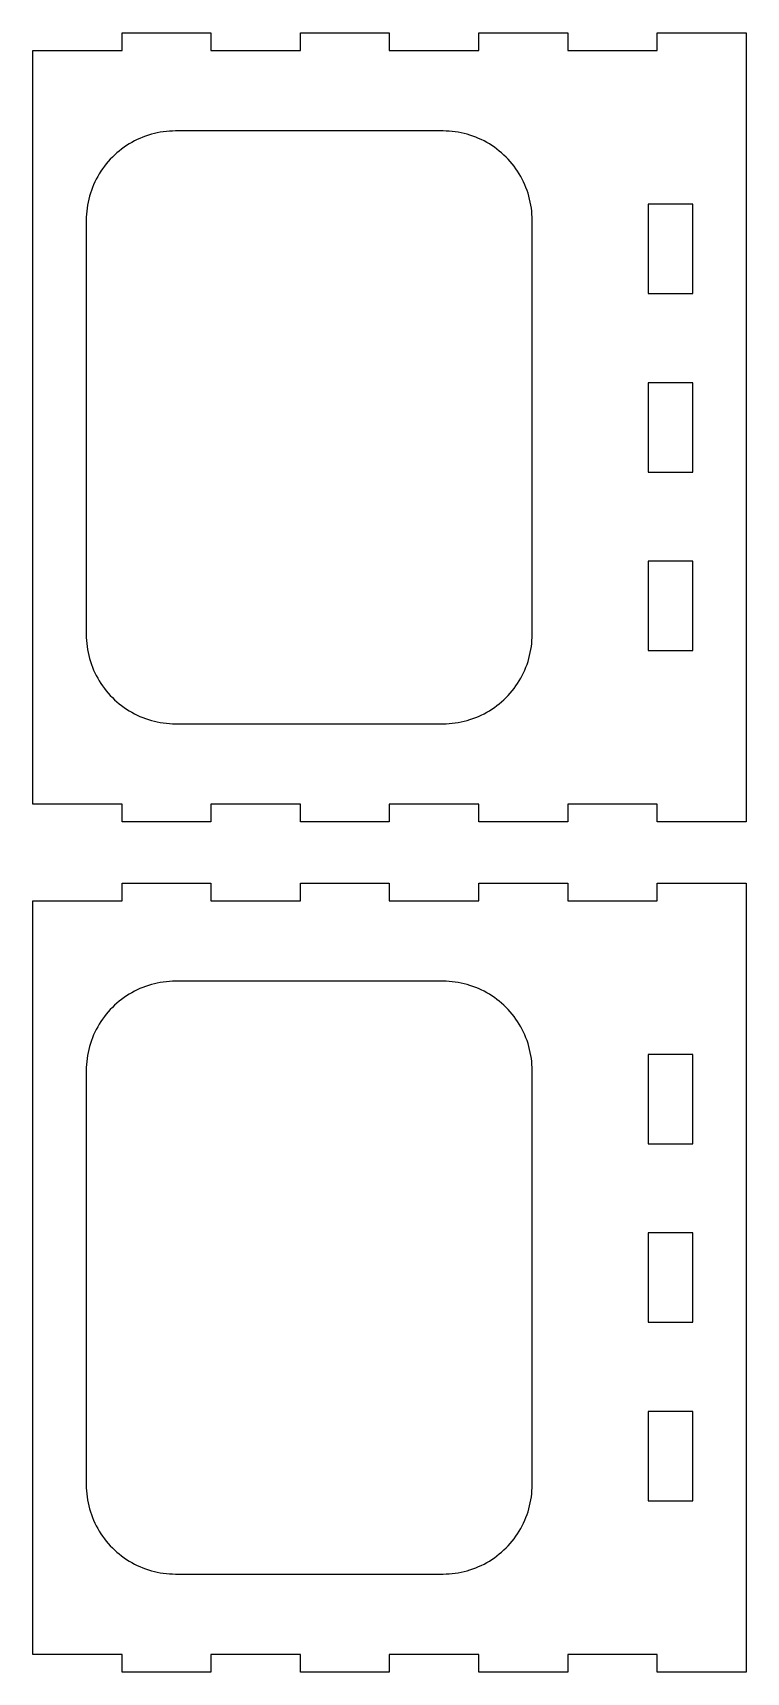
# Model space of a CAD drawing. Header units: millimetres. Extents: x -10 to 1222, y -4 to 914.
# Drawn here: x 822 to 1222, y -4 to 914 of the extents above; entities that cross this region are included whole.
import ezdxf

# ---------------------------------------------------------------- set-up
doc = ezdxf.new("R2010")
doc.units = ezdxf.units.MM
doc.header["$MEASUREMENT"] = 0
doc.layers.add('2D$cuna', color=18, linetype='Continuous', true_color=0x000000)
doc.layers.add('2D$cuna$Interiores', color=5, linetype='Continuous', true_color=0x0000ff)

msp = doc.modelspace()

# ---------------------------------------------------------------- linework, layer by layer
at = {"layer": '2D$cuna'}
for points in [[(1222.44, 903.785), (1222.44, 481.785), (1222.44, 471.785), (1172.54, 471.785), (1172.54, 481.785), (1122.34, 481.785), (1122.34, 471.785), (1072.54, 471.785), (1072.54, 481.785), (1022.34, 481.785), (1022.34, 471.785), (972.54, 471.785), (972.54, 481.785), (922.34, 481.785), (922.34, 471.785), (872.54, 471.785), (872.54, 481.785), (822.44, 481.785), (822.44, 903.785), (872.54, 903.785), (872.54, 913.785), (922.34, 913.785), (922.34, 903.785), (972.54, 903.785), (972.54, 913.785), (1022.34, 913.785), (1022.34, 903.785), (1072.54, 903.785), (1072.54, 913.785), (1122.34, 913.785), (1122.34, 903.785), (1172.54, 903.785), (1172.54, 913.785), (1222.44, 913.785), (1222.44, 903.785)], [(1222.44, 427.562), (1222.44, 5.562), (1222.44, -4.438), (1172.54, -4.438), (1172.54, 5.562), (1122.34, 5.562), (1122.34, -4.438), (1072.54, -4.438), (1072.54, 5.562), (1022.34, 5.562), (1022.34, -4.438), (972.54, -4.438), (972.54, 5.562), (922.34, 5.562), (922.34, -4.438), (872.54, -4.438), (872.54, 5.562), (822.44, 5.562), (822.44, 427.562), (872.54, 427.562), (872.54, 437.562), (922.34, 437.562), (922.34, 427.562), (972.54, 427.562), (972.54, 437.562), (1022.34, 437.562), (1022.34, 427.562), (1072.54, 427.562), (1072.54, 437.562), (1122.34, 437.562), (1122.34, 427.562), (1172.54, 427.562), (1172.54, 437.562), (1222.44, 437.562), (1222.44, 427.562)]]:
    msp.add_lwpolyline(points, dxfattribs=at)
at = {"layer": '2D$cuna$Interiores'}
for points in [[(902.44, 858.785), (900.733, 858.755), (899.028, 858.668), (897.327, 858.522), (895.632, 858.319), (893.945, 858.058), (892.268, 857.739), (890.602, 857.363), (888.95, 856.93), (887.315, 856.442), (885.696, 855.898), (884.098, 855.298), (882.52, 854.645), (880.966, 853.938), (879.437, 853.179), (877.935, 852.368), (876.461, 851.506), (875.018, 850.594), (873.606, 849.633), (872.229, 848.625), (870.886, 847.57), (869.58, 846.47), (868.313, 845.326), (867.085, 844.14), (865.899, 842.912), (864.755, 841.645), (863.655, 840.339), (862.6, 838.996), (861.592, 837.619), (860.631, 836.207), (859.719, 834.764), (858.857, 833.29), (858.046, 831.788), (857.287, 830.259), (856.58, 828.705), (855.926, 827.127), (855.327, 825.529), (854.783, 823.91), (854.294, 822.274), (853.862, 820.623), (853.486, 818.957), (853.167, 817.28), (852.906, 815.593), (852.702, 813.898), (852.557, 812.197), (852.469, 810.492), (852.44, 808.785)], [(1052.44, 858.785), (902.44, 858.785)], [(1102.44, 808.785), (1102.411, 810.492), (1102.324, 812.197), (1102.178, 813.898), (1101.975, 815.593), (1101.713, 817.28), (1101.395, 818.957), (1101.019, 820.623), (1100.586, 822.274), (1100.098, 823.91), (1099.553, 825.529), (1098.954, 827.127), (1098.301, 828.705), (1097.594, 830.259), (1096.835, 831.788), (1096.023, 833.29), (1095.161, 834.764), (1094.249, 836.207), (1093.289, 837.619), (1092.281, 838.996), (1091.226, 840.339), (1090.126, 841.645), (1088.982, 842.912), (1087.796, 844.14), (1086.568, 845.326), (1085.301, 846.47), (1083.995, 847.57), (1082.652, 848.625), (1081.274, 849.633), (1079.863, 850.594), (1078.42, 851.506), (1076.946, 852.368), (1075.444, 853.179), (1073.915, 853.938), (1072.36, 854.645), (1070.783, 855.298), (1069.184, 855.898), (1067.566, 856.442), (1065.93, 856.93), (1064.279, 857.363), (1062.613, 857.739), (1060.936, 858.058), (1059.249, 858.319), (1057.554, 858.522), (1055.852, 858.668), (1054.147, 858.755), (1052.44, 858.785)], [(1167.44, 767.785), (1192.44, 767.785), (1192.44, 817.785), (1167.44, 817.785), (1167.44, 767.785)], [(852.44, 808.785), (852.44, 576.785)], [(1102.44, 576.785), (1102.44, 808.785)], [(1167.44, 667.785), (1192.44, 667.785), (1192.44, 717.785), (1167.44, 717.785), (1167.44, 667.785)], [(1167.44, 567.785), (1192.44, 567.785), (1192.44, 617.785), (1167.44, 617.785), (1167.44, 567.785)], [(852.44, 576.785), (852.469, 575.078), (852.557, 573.372), (852.702, 571.671), (852.906, 569.976), (853.167, 568.289), (853.486, 566.612), (853.862, 564.946), (854.294, 563.295), (854.783, 561.659), (855.327, 560.041), (855.926, 558.442), (856.58, 556.865), (857.287, 555.31), (858.046, 553.781), (858.857, 552.279), (859.719, 550.805), (860.631, 549.362), (861.592, 547.951), (862.6, 546.573), (863.655, 545.23), (864.755, 543.924), (865.899, 542.657), (867.085, 541.429), (868.313, 540.243), (869.58, 539.099), (870.886, 537.999), (872.229, 536.944), (873.606, 535.936), (875.018, 534.975), (876.461, 534.064), (877.935, 533.202), (879.437, 532.39), (880.966, 531.631), (882.52, 530.924), (884.098, 530.271), (885.696, 529.672), (887.315, 529.127), (888.95, 528.639), (890.602, 528.206), (892.268, 527.83), (893.945, 527.512), (895.632, 527.25), (897.327, 527.047), (899.028, 526.901), (900.733, 526.814), (902.44, 526.785)], [(1052.44, 526.785), (1054.147, 526.814), (1055.852, 526.901), (1057.554, 527.047), (1059.249, 527.25), (1060.936, 527.512), (1062.613, 527.83), (1064.279, 528.206), (1065.93, 528.639), (1067.566, 529.127), (1069.184, 529.672), (1070.783, 530.271), (1072.36, 530.924), (1073.915, 531.631), (1075.444, 532.39), (1076.946, 533.202), (1078.42, 534.064), (1079.863, 534.975), (1081.274, 535.936), (1082.652, 536.944), (1083.995, 537.999), (1085.301, 539.099), (1086.568, 540.243), (1087.796, 541.429), (1088.982, 542.657), (1090.126, 543.924), (1091.226, 545.23), (1092.281, 546.573), (1093.289, 547.951), (1094.249, 549.362), (1095.161, 550.805), (1096.023, 552.279), (1096.835, 553.781), (1097.594, 555.31), (1098.301, 556.865), (1098.954, 558.442), (1099.553, 560.041), (1100.098, 561.659), (1100.586, 563.295), (1101.019, 564.946), (1101.395, 566.612), (1101.713, 568.289), (1101.975, 569.976), (1102.178, 571.671), (1102.324, 573.372), (1102.411, 575.078), (1102.44, 576.785)], [(902.44, 526.785), (1052.44, 526.785)], [(902.44, 382.562), (900.733, 382.533), (899.028, 382.445), (897.327, 382.3), (895.632, 382.096), (893.945, 381.835), (892.268, 381.516), (890.602, 381.14), (888.95, 380.708), (887.315, 380.219), (885.696, 379.675), (884.098, 379.076), (882.52, 378.422), (880.966, 377.715), (879.437, 376.956), (877.935, 376.145), (876.461, 375.283), (875.018, 374.371), (873.606, 373.41), (872.229, 372.402), (870.886, 371.347), (869.58, 370.247), (868.313, 369.103), (867.085, 367.917), (865.899, 366.689), (864.755, 365.422), (863.655, 364.116), (862.6, 362.773), (861.592, 361.396), (860.631, 359.984), (859.719, 358.541), (858.857, 357.067), (858.046, 355.565), (857.287, 354.036), (856.58, 352.482), (855.926, 350.904), (855.327, 349.306), (854.783, 347.687), (854.294, 346.051), (853.862, 344.4), (853.486, 342.734), (853.167, 341.057), (852.906, 339.37), (852.702, 337.675), (852.557, 335.974), (852.469, 334.269), (852.44, 332.562)], [(1052.44, 382.562), (902.44, 382.562)], [(1102.44, 332.562), (1102.411, 334.269), (1102.324, 335.974), (1102.178, 337.675), (1101.975, 339.37), (1101.713, 341.057), (1101.395, 342.734), (1101.019, 344.4), (1100.586, 346.051), (1100.098, 347.687), (1099.553, 349.306), (1098.954, 350.904), (1098.301, 352.482), (1097.594, 354.036), (1096.835, 355.565), (1096.023, 357.067), (1095.161, 358.541), (1094.249, 359.984), (1093.289, 361.396), (1092.281, 362.773), (1091.226, 364.116), (1090.126, 365.422), (1088.982, 366.689), (1087.796, 367.917), (1086.568, 369.103), (1085.301, 370.247), (1083.995, 371.347), (1082.652, 372.402), (1081.274, 373.41), (1079.863, 374.371), (1078.42, 375.283), (1076.946, 376.145), (1075.444, 376.956), (1073.915, 377.715), (1072.36, 378.422), (1070.783, 379.076), (1069.184, 379.675), (1067.566, 380.219), (1065.93, 380.708), (1064.279, 381.14), (1062.613, 381.516), (1060.936, 381.835), (1059.249, 382.096), (1057.554, 382.3), (1055.852, 382.445), (1054.147, 382.533), (1052.44, 382.562)], [(1167.44, 291.562), (1192.44, 291.562), (1192.44, 341.562), (1167.44, 341.562), (1167.44, 291.562)], [(852.44, 332.562), (852.44, 100.562)], [(1102.44, 100.562), (1102.44, 332.562)], [(1167.44, 191.562), (1192.44, 191.562), (1192.44, 241.562), (1167.44, 241.562), (1167.44, 191.562)], [(1167.44, 91.562), (1192.44, 91.562), (1192.44, 141.562), (1167.44, 141.562), (1167.44, 91.562)], [(852.44, 100.562), (852.469, 98.855), (852.557, 97.15), (852.702, 95.448), (852.906, 93.753), (853.167, 92.066), (853.486, 90.389), (853.862, 88.723), (854.294, 87.072), (854.783, 85.436), (855.327, 83.818), (855.926, 82.219), (856.58, 80.642), (857.287, 79.087), (858.046, 77.558), (858.857, 76.056), (859.719, 74.582), (860.631, 73.139), (861.592, 71.728), (862.6, 70.35), (863.655, 69.007), (864.755, 67.701), (865.899, 66.434), (867.085, 65.206), (868.313, 64.02), (869.58, 62.876), (870.886, 61.776), (872.229, 60.721), (873.606, 59.713), (875.018, 58.753), (876.461, 57.841), (877.935, 56.979), (879.437, 56.167), (880.966, 55.408), (882.52, 54.701), (884.098, 54.048), (885.696, 53.449), (887.315, 52.904), (888.95, 52.416), (890.602, 51.983), (892.268, 51.607), (893.945, 51.289), (895.632, 51.027), (897.327, 50.824), (899.028, 50.678), (900.733, 50.591), (902.44, 50.562)], [(1052.44, 50.562), (1054.147, 50.591), (1055.852, 50.678), (1057.554, 50.824), (1059.249, 51.027), (1060.936, 51.289), (1062.613, 51.607), (1064.279, 51.983), (1065.93, 52.416), (1067.566, 52.904), (1069.184, 53.449), (1070.783, 54.048), (1072.36, 54.701), (1073.915, 55.408), (1075.444, 56.167), (1076.946, 56.979), (1078.42, 57.841), (1079.863, 58.753), (1081.274, 59.713), (1082.652, 60.721), (1083.995, 61.776), (1085.301, 62.876), (1086.568, 64.02), (1087.796, 65.206), (1088.982, 66.434), (1090.126, 67.701), (1091.226, 69.007), (1092.281, 70.35), (1093.289, 71.728), (1094.249, 73.139), (1095.161, 74.582), (1096.023, 76.056), (1096.835, 77.558), (1097.594, 79.087), (1098.301, 80.642), (1098.954, 82.219), (1099.553, 83.818), (1100.098, 85.436), (1100.586, 87.072), (1101.019, 88.723), (1101.395, 90.389), (1101.713, 92.066), (1101.975, 93.753), (1102.178, 95.448), (1102.324, 97.15), (1102.411, 98.855), (1102.44, 100.562)], [(902.44, 50.562), (1052.44, 50.562)]]:
    msp.add_lwpolyline(points, dxfattribs=at)

doc.saveas('drawing.dxf')
